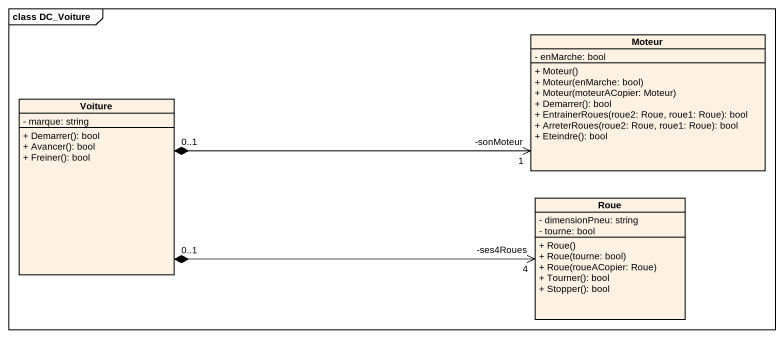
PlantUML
@startuml
mainframe class DC_Voiture
hide circle
hide empty members
skinparam classAttributeIconSize 0
class Moteur {
  - enMarche: bool
  + Moteur()
  + Moteur(enMarche: bool)
  + Moteur(moteurACopier: Moteur)
  + Demarrer(): bool
  + EntrainerRoues(roue2: Roue, roue1: Roue): bool
  + ArreterRoues(roue2: Roue, roue1: Roue): bool
  + Eteindre(): bool
}
class Voiture {
  - marque: string
  + Demarrer(): bool
  + Avancer(): bool
  + Freiner(): bool
}
class Roue {
  - dimensionPneu: string
  - tourne: bool
  + Roue()
  + Roue(tourne: bool)
  + Roue(roueACopier: Roue)
  + Tourner(): bool
  + Stopper(): bool
}
Moteur "-sonMoteur\n1" <-left-* "0..1" Voiture
Roue "-ses4Roues\n4" <-left-* "0..1" Voiture
@enduml
